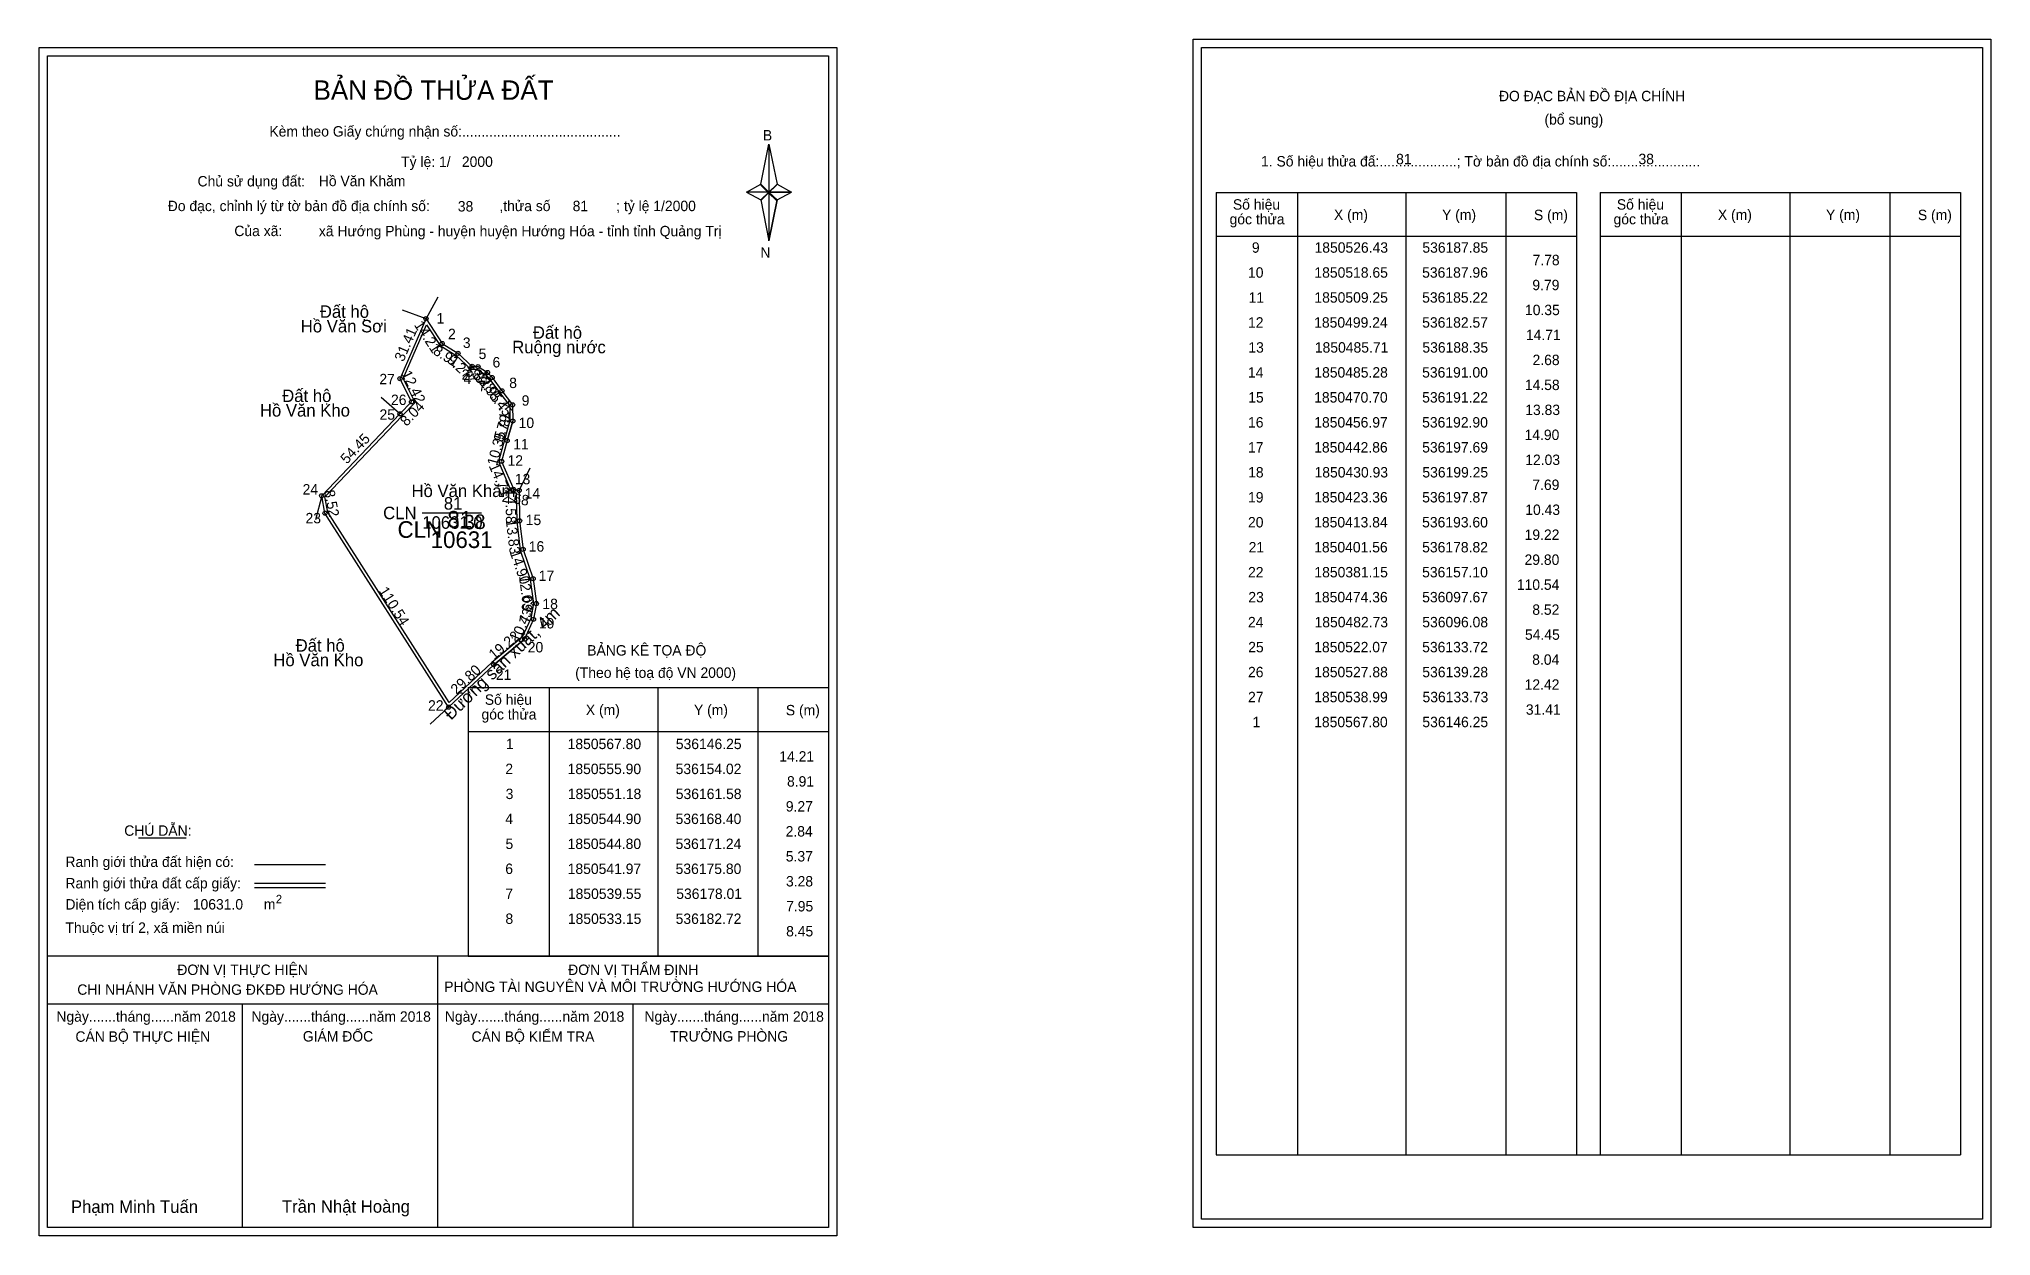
# Model space of a CAD drawing. Extents: x 535960 to 536898, y 1850127 to 1850702.
import ezdxf

# ---------------------------------------------------------------- set-up
doc = ezdxf.new("R2010")
doc.units = 0
for name, color, linetype in [('Level 1', 7, 'Continuous'), ('Level 10', 7, 'Continuous'), ('Level 11', 7, 'Continuous'), ('Level 13', 7, 'Continuous'), ('Level 2', 7, 'Continuous'), ('Level 27', 7, 'Continuous'), ('Level 3', 7, 'Continuous'), ('Level 36', 7, 'Continuous'), ('Level 4', 7, 'Continuous'), ('Level 49', 7, 'Continuous'), ('Level 5', 7, 'Continuous'), ('Level 53', 7, 'Continuous'), ('Level 55', 7, 'Continuous'), ('Level 6', 7, 'Continuous'), ('Level 63', 7, 'Continuous'), ('Level 7', 7, 'Continuous'), ('Level 8', 7, 'Continuous'), ('Level 9', 7, 'Continuous')]:
    doc.layers.add(name, color=color, linetype=linetype)

msp = doc.modelspace()

# ---------------------------------------------------------------- linework, layer by layer
at = {"layer": 'Level 1'}
for p, q in [((535964.26, 1850694.2), (535964.26, 1850694.2)), ((536518.9, 1850698.2), (536518.9, 1850698.2)), ((536307.1, 1850632.44), (536311.04, 1850651.72)), ((536311.04, 1850651.72), (536311.04, 1850628.67)), ((536311.04, 1850651.72), (536314.97, 1850632.44)), ((536300.21, 1850628.67), (536307.1, 1850632.44)), ((536307.1, 1850632.44), (536311.04, 1850628.67)), ((536310.74, 1850628.23), (536307.1, 1850632)), ((536311.04, 1850628.67), (536307.1, 1850624.99)), ((536310.74, 1850628.23), (536307.1, 1850624.55)), ((536307.1, 1850624.55), (536310.74, 1850628.23)), ((536307.1, 1850624.99), (536311.04, 1850605.27)), ((536314.68, 1850632), (536310.74, 1850628.23)), ((536310.74, 1850628.23), (536314.68, 1850632)), ((536314.68, 1850624.55), (536310.74, 1850628.23)), ((536314.97, 1850632.44), (536311.04, 1850628.67)), ((536311.04, 1850628.67), (536311.04, 1850605.27)), ((536311.04, 1850628.67), (536321.86, 1850628.67)), ((536311.04, 1850628.67), (536314.97, 1850624.99)), ((536314.97, 1850624.99), (536311.04, 1850605.27)), ((536314.97, 1850624.99), (536321.86, 1850628.67)), ((536525.97, 1850628.49), (536699.17, 1850628.49)), ((536565.15, 1850165.96), (536565.15, 1850628.49)), ((536617.29, 1850165.96), (536617.29, 1850628.49)), ((536665.24, 1850628.49), (536665.24, 1850165.96)), ((536699.17, 1850628.49), (536699.17, 1850165.96)), ((536710.48, 1850628.49), (536883.69, 1850628.49)), ((536749.66, 1850165.96), (536749.66, 1850628.49)), ((536801.81, 1850165.96), (536801.81, 1850628.49)), ((536849.75, 1850628.49), (536849.75, 1850165.96)), ((536883.69, 1850628.49), (536883.69, 1850165.96)), ((536525.97, 1850607.44), (536699.17, 1850607.44)), ((536710.48, 1850607.44), (536883.69, 1850607.44)), ((536166.45, 1850390.55), (536339.65, 1850390.55)), ((536205.63, 1850261.5), (536205.63, 1850390.55)), ((536257.77, 1850261.5), (536257.77, 1850390.55)), ((536305.71, 1850390.55), (536305.71, 1850261.5)), ((536166.45, 1850369.49), (536339.65, 1850369.49)), ((536008.09, 1850318.33), (536030.9, 1850318.33)), ((536063.82, 1850305.52), (536097.85, 1850305.52)), ((536063.82, 1850296.63), (536097.85, 1850296.63)), ((536063.82, 1850294.44), (536097.85, 1850294.44)), ((536177.91, 1850261.5), (535964.25, 1850261.5)), ((536339.65, 1850261.5), (536129.97, 1850261.5)), ((536151.95, 1850131.05), (536151.95, 1850261.5)), ((536166.45, 1850261.49), (536339.65, 1850261.49)), ((536339.65, 1850238.4), (535964.25, 1850238.4)), ((536058.1, 1850131.05), (536058.1, 1850238.4)), ((536245.8, 1850131.05), (536245.8, 1850238.4)), ((536525.97, 1850165.96), (536883.69, 1850165.96)), ((536339.65, 1850131.05), (536339.65, 1850131.05)), ((536894.3, 1850135.05), (536894.3, 1850135.05))]:
    msp.add_line(p, q, dxfattribs=at)
for points in [[(536307.1, 1850632.44), (536311.04, 1850651.72), (536311.04, 1850628.67)], [(536300.21, 1850628.67), (536307.1, 1850624.99), (536311.04, 1850628.67)], [(536311.04, 1850628.67), (536314.97, 1850632.44), (536321.86, 1850628.67)], [(536311.04, 1850628.67), (536311.04, 1850605.27), (536314.97, 1850624.99)]]:
    msp.add_lwpolyline(points, close=True, dxfattribs=at)
at = {"layer": 'Level 10'}
for p, q in [((536185.22, 1850509.25), (536187.96, 1850518.65)), ((536157.1, 1850381.15), (536097.67, 1850474.36)), ((536178.82, 1850401.56), (536193.6, 1850413.84))]:
    msp.add_line(p, q, dxfattribs=at)
for points in [[(536185.22, 1850509.25), (536182.57, 1850499.24), (536188.35, 1850485.71), (536191, 1850485.28), (536191.22, 1850470.7), (536192.9, 1850456.97), (536197.69, 1850442.86), (536199.25, 1850430.93), (536197.87, 1850423.36), (536193.6, 1850413.84), (536178.82, 1850401.56), (536157.1, 1850381.15), (536097.67, 1850474.36), (536096.08, 1850482.73), (536133.72, 1850522.07), (536139.28, 1850527.88), (536133.73, 1850538.99), (536146.25, 1850567.8), (536154.02, 1850555.9), (536161.58, 1850551.18), (536168.4, 1850544.9), (536171.24, 1850544.8), (536175.8, 1850541.97), (536178.01, 1850539.55), (536182.72, 1850533.15), (536187.85, 1850526.43), (536187.96, 1850518.65)], [(536183.87, 1850509.63), (536181.09, 1850499.13), (536187.37, 1850484.45), (536189.62, 1850484.09), (536189.82, 1850470.6), (536191.53, 1850456.66), (536196.32, 1850442.54), (536197.83, 1850430.97), (536196.52, 1850423.78), (536192.46, 1850414.71), (536177.89, 1850402.61), (536157.37, 1850383.33), (536099, 1850474.89), (536097.59, 1850482.28), (536134.73, 1850521.1), (536140.97, 1850527.62), (536135.27, 1850539.03), (536146.5, 1850564.86), (536153.02, 1850554.88), (536160.73, 1850550.06), (536167.83, 1850543.52), (536170.82, 1850543.41), (536174.9, 1850540.88), (536176.93, 1850538.66), (536181.6, 1850532.31), (536186.46, 1850525.95), (536186.56, 1850518.84)]]:
    msp.add_lwpolyline(points, close=True, dxfattribs=at)
at = {"layer": 'Level 11'}
for centre in [(536146.25, 1850567.8), (536154.02, 1850555.9), (536161.58, 1850551.18), (536133.73, 1850538.99), (536168.4, 1850544.9), (536171.24, 1850544.8), (536175.8, 1850541.97), (536178.01, 1850539.55), (536182.72, 1850533.15), (536133.72, 1850522.07), (536139.28, 1850527.88), (536187.85, 1850526.43), (536187.96, 1850518.65), (536185.22, 1850509.25), (536185.22, 1850509.25), (536182.57, 1850499.24), (536096.08, 1850482.73), (536188.35, 1850485.71), (536191, 1850485.28), (536097.67, 1850474.36), (536191.22, 1850470.7), (536192.9, 1850456.97), (536197.69, 1850442.86), (536199.25, 1850430.93), (536197.87, 1850423.36), (536193.6, 1850413.84), (536178.82, 1850401.56), (536157.1, 1850381.15)]:
    msp.add_circle(centre, 1, dxfattribs=at)
at = {"layer": 'Level 27'}
for p, q in [((536146.25, 1850567.8), (536152.14, 1850578.25)), ((536146.25, 1850567.8), (536134.99, 1850571.95)), ((536133.72, 1850522.07), (536124.62, 1850529.89)), ((536191, 1850485.28), (536196.2, 1850496.09)), ((536096.08, 1850482.73), (536093.13, 1850471.1)), ((536157.1, 1850381.15), (536148.25, 1850373.04))]:
    msp.add_line(p, q, dxfattribs=at)
at = {"layer": 'Level 3'}
for p, q in [((536525.97, 1850628.49), (536525.97, 1850165.96)), ((536710.48, 1850628.49), (536710.48, 1850165.96)), ((536166.45, 1850390.55), (536166.45, 1850261.5))]:
    msp.add_line(p, q, dxfattribs=at)
at = {"layer": 'Level 63'}
for points in [[(536514.91, 1850702.2), (536898.31, 1850702.2), (536898.31, 1850131.05), (536514.91, 1850131.05)], [(535960.25, 1850698.2), (536343.65, 1850698.2), (536343.65, 1850127.05), (535960.25, 1850127.05)], [(535964.25, 1850694.2), (536339.65, 1850694.2), (536339.65, 1850131.05), (535964.25, 1850131.05)], [(536518.91, 1850698.2), (536894.31, 1850698.2), (536894.31, 1850135.05), (536518.91, 1850135.05)]]:
    msp.add_lwpolyline(points, close=True, dxfattribs=at)
at = {"layer": 'Level 9'}
msp.add_line((536144.41, 1850474.48), (536172.93, 1850474.48), dxfattribs=at)

# ---------------------------------------------------------------- texts
at = {"layer": 'Level 1'}
for s, height, p in [('BẢN ĐỒ THỬA ĐẤT', 9.3313, (536092.19, 1850673.01)), ('ĐO ĐẠC BẢN ĐỒ ĐỊA CHÍNH', 5, (536661.86, 1850672.32)), ('(bổ sung)', 5, (536683.74, 1850661.08)), ('Kèm theo Giấy chứng nhận số:.........................................', 5, (536070.95, 1850655.35)), ('B', 5, (536308.12, 1850653.47)), ('1. Số hiệu thửa đấ:....................; Tờ bản đồ địa chính số:.......................', 5, (536547.52, 1850640.96)), ('Chủ sử dụng đất:', 5, (536036.43, 1850631.37)), ('Đo đạc, chỉnh lý từ tờ bản đồ địa chính số:                  ,thửa số                 ; tỷ lệ 1/2000', 5, (536022.12, 1850619.51)), ('Số hiệu', 5, (536534, 1850620.23)), ('Số hiệu', 5, (536718.52, 1850620.23)), ('góc thửa', 5, (536532.41, 1850613.17)), ('X (m)', 5, (536582.56, 1850615.28)), ('Y (m)', 5, (536634.52, 1850615.28)), ('S (m)', 5, (536678.67, 1850615.18)), ('góc thửa', 5, (536716.93, 1850613.17)), ('X (m)', 5, (536767.08, 1850615.28)), ('Y (m)', 5, (536819.03, 1850615.28)), ('S (m)', 5, (536863.19, 1850615.18)), ('Của xã:', 5, (536054.11, 1850607.51)), ('N', 5, (536306.92, 1850597.13)), ('BẢNG KÊ TỌA ĐỘ', 5, (536223.71, 1850405.95)), ('(Theo hệ toạ độ VN 2000)', 5, (536217.91, 1850395.23)), ('góc thửa', 5, (536172.89, 1850375.22)), ('Số hiệu', 5, (536174.48, 1850382.28)), ('X (m)', 5, (536223.04, 1850377.33)), ('Y (m)', 5, (536274.99, 1850377.33)), ('S (m)', 5, (536319.15, 1850377.23)), ('CHÚ DẪN:', 5, (536001.21, 1850319.34)), ('Ranh giới thửa đất hiện có:', 5, (535972.95, 1850304.34)), ('Ranh giới thửa đất cấp giấy:', 5, (535972.95, 1850294.06)), ('Diện tích cấp giấy:', 5, (535972.95, 1850283.9)), ('m', 5, (536068.26, 1850283.94)), ('2', 4, (536074.06, 1850286.96)), ('Thuộc vị trí 2, xã miền núi', 5, (535972.95, 1850272.7)), ('ĐƠN VỊ THỰC HIỆN', 5, (536026.72, 1850252.46)), ('ĐƠN VỊ THẨM ĐỊNH', 5, (536214.53, 1850252.46)), ('CHI NHÁNH VĂN PHÒNG ĐKĐĐ HƯỚNG HÓA', 5, (535978.64, 1850242.94)), ('PHÒNG TÀI NGUYÊN VÀ MÔI TRƯỜNG HƯỚNG HÓA', 5, (536154.98, 1850244.32)), ('Ngày.......tháng......năm 2018', 5, (535968.59, 1850229.99)), ('Ngày.......tháng......năm 2018', 5, (536062.33, 1850229.99)), ('Ngày.......tháng......năm 2018', 5, (536155.28, 1850229.99)), ('Ngày.......tháng......năm 2018', 5, (536251.2, 1850229.99)), ('CÁN BỘ THỰC HIỆN', 5, (535977.75, 1850220.36)), ('GIÁM ĐỐC', 5, (536087.02, 1850220.48)), ('CÁN BỘ KIỂM TRA', 5, (536168.1, 1850220.36)), ('TRƯỞNG PHÒNG', 5, (536263.48, 1850220.48)), ('Phạm Minh Tuấn', 6, (535975.57, 1850138.13)), ('Trần Nhật Hoàng', 6, (536076.96, 1850138.23))]:
    msp.add_text(s, height=height, dxfattribs=at).set_placement(p)
at = {"layer": 'Level 11'}
msp.add_text('Tỷ lệ: 1/', height=5, dxfattribs=at).set_placement((536134.27, 1850640.73))
at = {"layer": 'Level 13'}
for s, p in [('CLN', (536125.62, 1850471.48)), ('81', (536154.78, 1850476.08)), ('10631.0', (536144.42, 1850466.88))]:
    msp.add_text(s, height=6, dxfattribs=at).set_placement(p)
at = {"layer": 'Level 2'}
msp.add_text('Hồ Văn Khăm', height=6, dxfattribs=at).set_placement((536139.25, 1850482.12))
at = {"layer": 'Level 3'}
msp.add_text('CLN ', height=8, dxfattribs=at).set_placement((536132.55, 1850462.52))
at = {"layer": 'Level 36'}
for s, p in [('Hồ Văn Sơi', (536086.03, 1850561.24)), ('Đất hộ', (536095.19, 1850568.24)), ('Đất hộ', (536197.58, 1850558.19)), ('Ruộng nước', (536187.65, 1850551.19)), ('Đất hộ', (536077.11, 1850527.79)), ('Hồ Văn Kho', (536066.4, 1850520.79)), ('Đất hộ', (536083.56, 1850407.83)), ('Hồ Văn Kho', (536072.86, 1850400.83))]:
    msp.add_text(s, height=6, dxfattribs=at).set_placement(p)
at = {"layer": 'Level 4'}
msp.add_text('81', height=8, dxfattribs=at).set_placement((536156.49, 1850467.41))
at = {"layer": 'Level 49'}
for s, rotation, p in [('31.41', 66.51162, (536135.39, 1850546.83)), ('14.21', 303.14217, (536140.31, 1850564.82)), ('8.91', 328.02187, (536149.21, 1850551.12)), ('9.27', 317.36047, (536155.89, 1850547.45)), ('12.42', 296.54442, (536134.29, 1850541.45)), ('2.84', 357.98338, (536163.26, 1850538.48)), ('5.37', 328.17568, (536164.69, 1850541.1)), ('3.28', 312.40305, (536167.82, 1850540.93)), ('7.95', 306.35075, (536171.36, 1850537.45)), ('8.45', 307.35786, (536176.26, 1850530.73)), ('8.04', 46.2596, (536136.89, 1850515.83)), ('9.79', 73.74916, (536183.29, 1850508.34)), ('7.78', 270.81004, (536181.22, 1850528.7)), ('54.45', 46.26509, (536108.17, 1850497.68)), ('10.35', 75.17195, (536180.28, 1850496.86)), ('14.71', 293.13212, (536176.3, 1850497.11)), ('8.52', 280.75599, (536097.27, 1850485.04)), ('2.68', 350.78328, (536182.45, 1850479.98)), ('14.58', 270.86448, (536184.39, 1850485.99)), ('13.83', 276.97602, (536184.54, 1850470.98)), ('14.90', 288.75109, (536186.42, 1850455.54)), ('110.54', 302.52128, (536123.34, 1850437.07)), ('12.03', 277.44989, (536190.89, 1850443.97)), ('10.43', 65.84236, (536191, 1850411.95)), ('7.69', 79.66851, (536195.86, 1850421.23)), ('19.22', 39.72158, (536178.91, 1850403.72)), ('29.80', 43.21901, (536160.9, 1850386.92))]:
    msp.add_text(s, height=5, rotation=rotation, dxfattribs=at).set_placement(p)
at = {"layer": 'Level 5'}
msp.add_text('10631', height=8, dxfattribs=at).set_placement((536148.47, 1850457.63))
at = {"layer": 'Level 53'}
for s, p in [('9', (536543.12, 1850599.52)), ('1850526.43', (536573.23, 1850599.52)), ('536187.85', (536625.05, 1850599.52)), ('7.78', (536678, 1850593.52)), ('10', (536541.25, 1850587.52)), ('1850518.65', (536573.17, 1850587.52)), ('536187.96', (536624.95, 1850587.52)), ('9.79', (536677.9, 1850581.52)), ('11', (536541.57, 1850575.52)), ('1850509.25', (536573.17, 1850575.52)), ('536185.22', (536624.96, 1850575.52)), ('12', (536541.27, 1850563.52)), ('1850499.24', (536573.05, 1850563.52)), ('536182.57', (536624.97, 1850563.52)), ('10.35', (536674.37, 1850569.52)), ('14.71', (536674.79, 1850557.52)), ('13', (536541.42, 1850551.52)), ('1850485.71', (536573.37, 1850551.52)), ('536188.35', (536625.05, 1850551.52)), ('2.68', (536678, 1850545.52)), ('14', (536541.24, 1850539.52)), ('1850485.28', (536573.13, 1850539.52)), ('536191.00', (536624.94, 1850539.52)), ('15', (536541.36, 1850527.52)), ('1850470.70', (536573.05, 1850527.52)), ('536191.22', (536624.96, 1850527.52)), ('14.58', (536674.31, 1850533.52)), ('13.83', (536674.5, 1850521.52)), ('16', (536541.26, 1850515.52)), ('1850456.97', (536573.09, 1850515.52)), ('536192.90', (536624.94, 1850515.52)), ('14.90', (536674.15, 1850509.52)), ('17', (536541.28, 1850503.52)), ('1850442.86', (536573.06, 1850503.52)), ('536197.69', (536624.97, 1850503.52)), ('12.03', (536674.5, 1850497.52)), ('18', (536541.32, 1850491.52)), ('1850430.93', (536573.23, 1850491.52)), ('536199.25', (536625.05, 1850491.52)), ('19', (536541.27, 1850479.52)), ('1850423.36', (536573.06, 1850479.52)), ('536197.87', (536624.97, 1850479.52)), ('7.69', (536677.9, 1850485.52)), ('10.43', (536674.5, 1850473.52)), ('20', (536541.25, 1850467.52)), ('1850413.84', (536573.05, 1850467.52)), ('536193.60', (536624.94, 1850467.52)), ('19.22', (536674.19, 1850461.52)), ('21', (536541.57, 1850455.52)), ('1850401.56', (536573.06, 1850455.52)), ('536178.82', (536624.96, 1850455.52)), ('22', (536541.27, 1850443.52)), ('1850381.15', (536573.17, 1850443.52)), ('536157.10', (536624.94, 1850443.52)), ('29.80', (536674.15, 1850449.52)), ('23', (536541.42, 1850431.52)), ('1850474.36', (536573.06, 1850431.52)), ('536097.67', (536624.97, 1850431.52)), ('110.54', (536670.45, 1850437.52)), ('8.52', (536677.89, 1850425.52)), ('24', (536541.24, 1850419.52)), ('1850482.73', (536573.23, 1850419.52)), ('536096.08', (536625.02, 1850419.52)), ('54.45', (536674.37, 1850413.52)), ('25', (536541.36, 1850407.52)), ('1850522.07', (536573.09, 1850407.52)), ('536133.72', (536624.96, 1850407.52)), ('26', (536541.26, 1850395.52)), ('1850527.88', (536573.13, 1850395.52)), ('536139.28', (536625.02, 1850395.52)), ('8.04', (536677.84, 1850401.52)), ('12.42', (536674.19, 1850389.52)), ('27', (536541.28, 1850383.52)), ('1850538.99', (536573.08, 1850383.52)), ('536133.73', (536625.12, 1850383.52)), ('31.41', (536674.79, 1850377.52)), ('1', (536543.41, 1850371.52)), ('1850567.80', (536573.05, 1850371.52)), ('536146.25', (536625.05, 1850371.52)), ('1', (536184.64, 1850360.99)), ('1850567.80', (536214.28, 1850360.99)), ('536146.25', (536266.28, 1850360.99)), ('2', (536184.34, 1850348.99)), ('1850555.90', (536214.28, 1850348.99)), ('536154.02', (536266.19, 1850348.99)), ('14.21', (536316.02, 1850354.99)), ('8.91', (536319.71, 1850342.99)), ('3', (536184.5, 1850336.99)), ('1850551.18', (536214.36, 1850336.99)), ('536161.58', (536266.25, 1850336.99)), ('9.27', (536319.14, 1850330.99)), ('4', (536184.32, 1850324.99)), ('1850544.90', (536214.28, 1850324.99)), ('536168.40', (536266.17, 1850324.99)), ('2.84', (536319.06, 1850318.99)), ('5', (536184.43, 1850312.99)), ('1850544.80', (536214.28, 1850312.99)), ('536171.24', (536266.16, 1850312.99)), ('6', (536184.33, 1850300.99)), ('1850541.97', (536214.31, 1850300.99)), ('536175.80', (536266.17, 1850300.99)), ('5.37', (536319.14, 1850306.99)), ('3.28', (536319.23, 1850294.99)), ('7', (536184.35, 1850288.99)), ('1850539.55', (536214.39, 1850288.99)), ('536178.01', (536266.49, 1850288.99)), ('7.95', (536319.29, 1850282.99)), ('8', (536184.4, 1850276.99)), ('1850533.15', (536214.39, 1850276.99)), ('536182.72', (536266.19, 1850276.99)), ('8.45', (536319.29, 1850270.99))]:
    msp.add_text(s, height=5, dxfattribs=at).set_placement(p)
at = {"layer": 'Level 55'}
for s, height, p in [('1', 0.8, (536146.03, 1850567.8)), ('59', 0.22, (536146.09, 1850567.58)), ('59', 0.22, (536146.09, 1850567.58)), ('0', 0.22, (536146.17, 1850567.58)), ('2', 0.8, (536153.75, 1850555.9)), ('0', 0.22, (536153.94, 1850555.68)), ('3', 0.8, (536161.33, 1850551.18)), ('0', 0.22, (536161.5, 1850550.96)), ('27', 0.8, (536133.17, 1850538.99)), ('4', 0.8, (536168.12, 1850544.9)), ('0', 0.22, (536168.32, 1850544.68)), ('5', 0.8, (536170.98, 1850544.8)), ('0', 0.22, (536171.16, 1850544.58)), ('6', 0.8, (536175.53, 1850541.97)), ('0', 0.22, (536175.72, 1850541.75)), ('7', 0.8, (536177.74, 1850539.55)), ('59', 0.22, (536133.57, 1850538.77)), ('59', 0.22, (536133.57, 1850538.77)), ('0', 0.22, (536177.93, 1850539.33)), ('8', 0.8, (536182.46, 1850533.15)), ('0', 0.22, (536182.64, 1850532.93)), ('25', 0.8, (536133.17, 1850522.07)), ('59', 0.22, (536133.56, 1850521.85)), ('59', 0.22, (536133.56, 1850521.85)), ('0', 0.22, (536133.64, 1850521.85)), ('0', 0.22, (536133.64, 1850521.85)), ('26', 0.8, (536138.71, 1850527.88)), ('59', 0.22, (536139.12, 1850527.66)), ('59', 0.22, (536139.12, 1850527.66)), ('9', 0.8, (536187.58, 1850526.43)), ('0', 0.22, (536187.77, 1850526.21)), ('10', 0.8, (536187.39, 1850518.65)), ('0', 0.22, (536187.88, 1850518.43)), ('11', 0.8, (536184.7, 1850509.25)), ('0', 0.22, (536185.14, 1850509.03)), ('12', 0.8, (536182, 1850499.24)), ('0', 0.22, (536182.49, 1850499.02)), ('24', 0.8, (536095.51, 1850482.73)), ('13', 0.8, (536187.81, 1850485.71)), ('0', 0.22, (536188.27, 1850485.49)), ('14', 0.8, (536190.43, 1850485.28)), ('0', 0.22, (536190.92, 1850485.06)), ('0', 0.22, (536190.92, 1850485.06)), ('0', 0.22, (536096, 1850482.51)), ('0', 0.22, (536096, 1850482.51)), ('0', 0.22, (536096, 1850482.51)), ('23', 0.8, (536097.13, 1850474.36)), ('0', 0.22, (536097.59, 1850474.14)), ('15', 0.8, (536190.67, 1850470.7)), ('0', 0.22, (536191.14, 1850470.48)), ('16', 0.8, (536192.33, 1850456.97)), ('0', 0.22, (536192.82, 1850456.75)), ('17', 0.8, (536197.13, 1850442.86)), ('0', 0.22, (536197.61, 1850442.64)), ('18', 0.8, (536198.69, 1850430.93)), ('0', 0.22, (536199.17, 1850430.71)), ('19', 0.8, (536197.3, 1850423.36)), ('0', 0.22, (536197.79, 1850423.14)), ('20', 0.8, (536193.03, 1850413.84)), ('0', 0.22, (536193.52, 1850413.62)), ('21', 0.8, (536178.3, 1850401.56)), ('0', 0.22, (536178.74, 1850401.34)), ('22', 0.8, (536156.53, 1850381.15)), ('0', 0.22, (536157.02, 1850380.93)), ('0', 0.22, (536157.02, 1850380.93))]:
    msp.add_text(s, height=height, dxfattribs=at).set_placement(p)
at = {"layer": 'Level 6'}
for s, p in [('2000', (536163.46, 1850640.77)), ('81', (536612.42, 1850642.04)), ('38', (536728.91, 1850642.08)), ('Hồ Văn Khăm', (536094.7, 1850631.5)), ('38', (536161.51, 1850619.33)), ('81', (536216.71, 1850619.49)), ('xã Hướng Phùng - huyện huyện Hướng Hóa - tỉnh tỉnh Quảng Trị', (536094.73, 1850607.42)), ('10631.0', (536034.14, 1850283.91))]:
    msp.add_text(s, height=5, dxfattribs=at).set_placement(p)
at = {"layer": 'Level 7'}
msp.add_text('38', height=7, rotation=2, dxfattribs=at).set_placement((536164.58, 1850466.49))
at = {"layer": 'Level 8'}
msp.add_text('Đường sản xuất, 4m', height=6, rotation=44.02807, dxfattribs=at).set_placement((536158.23, 1850374.59))
at = {"layer": 'Level 9'}
for s, p in [('1', (536151.25, 1850565.51)), ('2', (536156.81, 1850557.97)), ('3', (536163.92, 1850553.77)), ('5', (536171.5, 1850548.42)), ('6', (536178.18, 1850544.39)), ('27', (536123.8, 1850536.32)), ('4', (536164.25, 1850536.48)), ('26', (536129.4, 1850526.34)), ('7', (536171.38, 1850532.99)), ('8', (536186.21, 1850534.49)), ('9', (536192.21, 1850526.02)), ('25', (536123.88, 1850519.26)), ('10', (536190.74, 1850515.29)), ('12', (536185.41, 1850497.2)), ('11', (536188.15, 1850505.04)), ('13', (536188.91, 1850488.25)), ('24', (536086.92, 1850483.33)), ('14', (536193.68, 1850481.4)), ('23', (536088.33, 1850469.5)), ('15', (536194.15, 1850468.64)), ('16', (536195.59, 1850455.89)), ('17', (536200.4, 1850441.81)), ('18', (536202.17, 1850428.27)), ('19', (536200.45, 1850418.96)), ('20', (536195.13, 1850407.47)), ('21', (536179.82, 1850394.26)), ('22', (536147.21, 1850379.48))]:
    msp.add_text(s, height=5, dxfattribs=at).set_placement(p)

doc.saveas('drawing.dxf')
